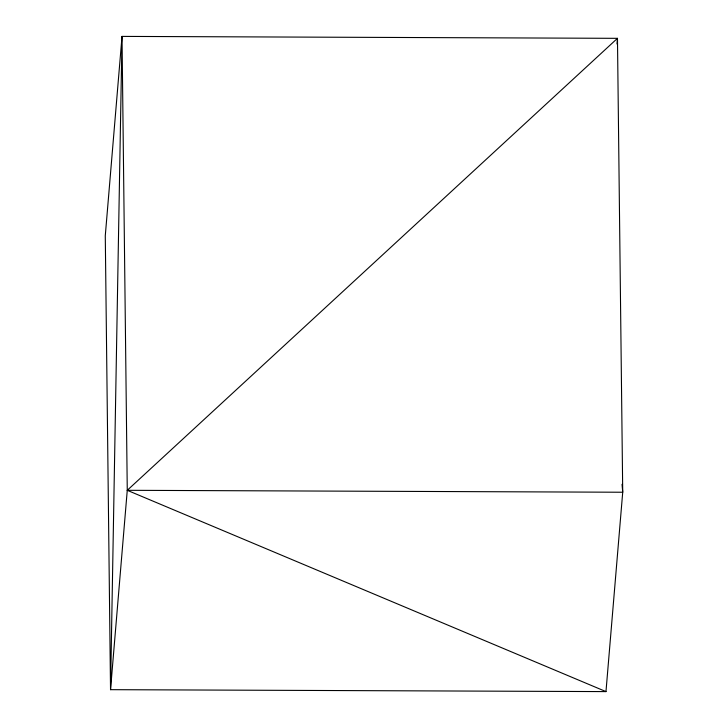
<?xml version="1.0" encoding="UTF-8"?>
<svg xmlns="http://www.w3.org/2000/svg" width="728" height="728" viewBox="0 0 728 728"><rect width="100%" height="100%" fill="white"/><g stroke="black" fill="none" stroke-linecap="round" stroke-linejoin="round"><path stroke-width="1.09" d="M616.998 43.998L617.471 38.329L127.263 490.308L110.529 689.671L605.978 691.6L622.722 492.237L617.471 38.329L122.022 36.4L105.278 235.763L110.529 689.671L122.022 36.4L127.263 490.308L605.978 691.6M127.263 490.308L622.722 492.237L622.04 484.32"/></g></svg>
